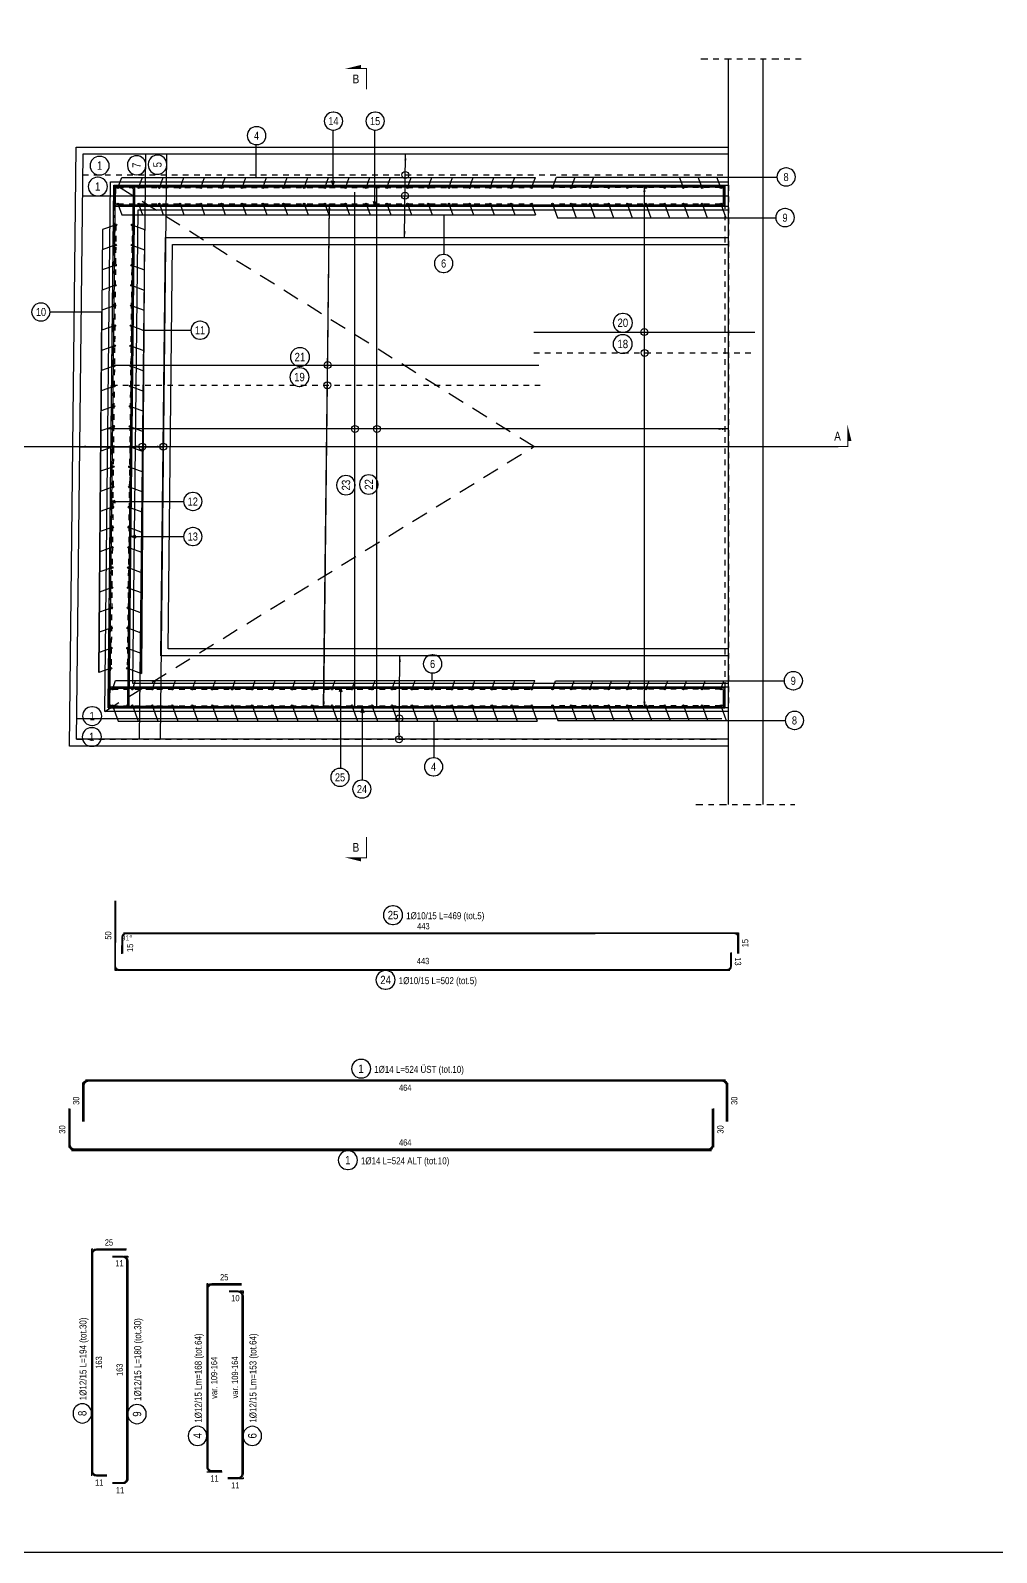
# Model space of a CAD drawing. Header units: metres. Extents: x 419734 to 420376, y 4564732 to 4565123.
# Drawn here: x 419902.79 to 419920.16, y 4564739.35 to 4564766.69 of the extents above; entities that cross this region are included whole.
import ezdxf
from ezdxf.enums import TextEntityAlignment as Align

# ---------------------------------------------------------------- set-up
doc = ezdxf.new("R2010")
doc.units = ezdxf.units.M
for name, pattern in [('ACA_TRATTO1', [1.5, 1, -0.5]), ('CONTINUA', [0]), ('HIDDEN', [0.5, 0.3, -0.2]), ('PUNTEGGIATA2', [0.125, 0, -0.125]), ('TRATTO-PUNTO', [1, 0.5, -0.25, 0, -0.25])]:
    doc.linetypes.add(name, pattern=pattern)
for name, color, linetype in [('07_Ferri', 7, 'Continuous'), ('07_Richiami', 7, 'Continuous'), ('07_Serie Barre', 7, 'Continuous'), ('07_Tondini', 1, 'Continuous'), ('SW_ASSI', 7, 'TRATTO-PUNTO'), ('SW_DIM', 33, 'Continuous'), ('SW_MAGRONE', 2, 'Continuous'), ('SW_QUOTE', 1, 'Continuous'), ('SW_SEZIONI_CARPENTERIA', 4, 'Continuous'), ('SW_TESTI', 2, 'Continuous'), ('SW_TXT_TESTI', 1, 'Continuous')]:
    doc.layers.add(name, color=color, linetype=linetype)
for name, color, linetype, plot in [('07_finestre_off_sc', 190, 'CONTINUA', False), ('07_GENERATRICI', 31, 'Continuous', False), ('07_Poligonale', 8, 'Continuous', False)]:
    doc.layers.add(name, color=color, linetype=linetype, plot=plot)
doc.styles.add('ACA_1', font='ARIALN.TTF')
doc.styles.add('SWS', font='ARIALN.TTF')

# ---------------------------------------------------------------- blocks, each defined once
blk = doc.blocks.new('*U1817')
at = {"layer": 'SW_QUOTE', "const_width": 0.0003}
blk.add_lwpolyline([(0, 0), (0, -0.006), (0.00159, -0.006)], dxfattribs=at)
at = {"layer": 'SW_QUOTE'}
blk.add_solid([(0.00159, -0.00585), (0.00159, -0.00701), (0.00624, -0.00585)], dxfattribs=at)
at = {"layer": 'SW_TESTI', "style": 'SWS'}
for tag, p in [('RIF_DOC_SEC', (-0.0055, -0.003)), ('RIF_DOC', (-0.0025, -0.003))]:
    blk.add_attdef(tag, text='', height=0.002, rotation=90, dxfattribs=at).set_placement(p, align=Align.MIDDLE)
at = {"layer": 'SW_TESTI', "color": 3, "style": 'SWS'}
blk.add_attdef('SEZ', text='', height=0.0025, dxfattribs=at).set_placement((0.003, -0.003), align=Align.MIDDLE)
blk = doc.blocks.new('STC_TCA_07148109001130212000101', base_point=(544.986, -100.184))
at = {"color": 0}
blk.add_lwpolyline([(544.919, -100.187, 1), (545.052, -100.187), (545.052, -100.182, 1), (544.919, -100.182), (544.919, -100.187)], format="xyb", dxfattribs=at)
blk = doc.blocks.new('STC_TCA_07148100130212000101', base_point=(41.866, 24.599))
at = {"color": 0}
blk.add_lwpolyline([(41.864, 24.665, 1), (41.864, 24.532), (41.869, 24.532, 1), (41.869, 24.665), (41.864, 24.665)], format="xyb", dxfattribs=at)
blk = doc.blocks.new('STC_TCA_07148102130212000102', base_point=(120.301, 12.7))
at = {"color": 0}
blk.add_lwpolyline([(120.298, 12.766, 1), (120.298, 12.633), (120.303, 12.633, 1), (120.303, 12.766), (120.298, 12.766)], format="xyb", dxfattribs=at)
blk = doc.blocks.new('STC_TCA_071481036000130212000102', base_point=(44.186, 7.69))
at = {"color": 0}
blk.add_lwpolyline([(44.183, 7.757, 1), (44.183, 7.624), (44.188, 7.624, 1), (44.188, 7.757), (44.183, 7.757)], format="xyb", dxfattribs=at)
blk = doc.blocks.new('aca_arrow3')
at = {"color": 0}
blk.add_solid([(-1, 0.17), (0, 0), (-1, -0.16)], dxfattribs=at)
blk = doc.blocks.new('ACA_T1200200101177Continuous1000112500200011')
h = blk.add_hatch(color=7)
edge = h.paths.add_edge_path(flags=0)
edge.add_arc((0, 0), 0.006, 0, 360)
at = {"color": 0}
blk.add_circle((0, 0), 0.006, dxfattribs=at)
blk = doc.blocks.new('STC_TCA_07147100130213000102', base_point=(21.486, 10.424))
at = {"color": 0}
blk.add_lwpolyline([(21.484, 10.488, 1), (21.484, 10.36), (21.489, 10.36, 1), (21.489, 10.488), (21.484, 10.488)], format="xyb", dxfattribs=at)
blk = doc.blocks.new('STC_TCA_07147100130213000101', base_point=(45.128, 9.067))
at = {"color": 0}
blk.add_lwpolyline([(45.126, 9.132, 1), (45.126, 9.003), (45.131, 9.003, 1), (45.131, 9.132), (45.126, 9.132)], format="xyb", dxfattribs=at)
blk = doc.blocks.new('STC_TCA_07148108937130212000101', base_point=(118.607, 18.137))
at = {"color": 0}
blk.add_lwpolyline([(118.541, 18.136, 1), (118.674, 18.134), (118.674, 18.139, 1), (118.541, 18.141), (118.541, 18.136)], format="xyb", dxfattribs=at)
blk = doc.blocks.new('STC_TCA_07148100130212000102', base_point=(11.118, 11.282))
at = {"color": 0}
blk.add_lwpolyline([(11.116, 11.348, 1), (11.116, 11.215), (11.121, 11.215, 1), (11.121, 11.348), (11.116, 11.348)], format="xyb", dxfattribs=at)
blk = doc.blocks.new('STC_TCA_07147100130214000102', base_point=(14.259, 10.424))
at = {"color": 0}
blk.add_lwpolyline([(14.256, 10.488, 1), (14.256, 10.36), (14.261, 10.36, 1), (14.261, 10.488), (14.256, 10.488)], format="xyb", dxfattribs=at)
blk = doc.blocks.new('STC_TCA_07147100130214000101', base_point=(44.669, 8.208))
at = {"color": 0}
blk.add_lwpolyline([(44.667, 8.272, 1), (44.667, 8.144), (44.672, 8.144, 1), (44.672, 8.272), (44.667, 8.272)], format="xyb", dxfattribs=at)
blk = doc.blocks.new('STC_TCA_07148109000130212000102', base_point=(15.756, 7.48))
at = {"color": 0}
blk.add_lwpolyline([(15.689, 7.477, 1), (15.822, 7.477), (15.822, 7.482, 1), (15.689, 7.482), (15.689, 7.477)], format="xyb", dxfattribs=at)
blk = doc.blocks.new('aca_arrow2')
at = {"color": 0}
for q in [(-1.1, 0.32), (-1.1, -0.32)]:
    blk.add_line((0, 0), q, dxfattribs=at)

msp = doc.modelspace()

# ---------------------------------------------------------------- linework, layer by layer
at = {"layer": '07_Ferri', "color": 1, "flags": 128}
for points in [[(419904.19089, 4564754.52313), (419904.49172, 4564754.52312, 0.41099092), (419904.56671, 4564754.59729), (419904.66875, 4564763.83146, 0.41745357), (419904.59375, 4564763.90729), (419904.29584, 4564763.90729)], [(419905.44092, 4564754.52313), (419904.26676, 4564754.52313, -0.41745728), (419904.19176, 4564754.59896), (419904.29392, 4564763.83382, -0.41123098), (419904.36898, 4564763.90799), (419905.54574, 4564763.90697)], [(419904.28085, 4564762.65691), (419904.29392, 4564763.82942, -0.41094037), (419904.36891, 4564763.90358), (419915.19824, 4564763.90405, -0.4142263), (419915.27325, 4564763.82905), (419915.27325, 4564763.58731)], [(419904.29581, 4564763.90701), (419904.29165, 4564763.60907, 0.41823917), (419904.36663, 4564763.53303), (419915.19812, 4564763.53082, 0.41427343), (419915.27313, 4564763.60582), (419915.27313, 4564763.9058)]]:
    msp.add_lwpolyline(points, format="xyb", dxfattribs=at)
at = {"layer": '07_Ferri', "color": 1, "ltscale": 0.025, "flags": 128}
for points in [[(419904.19089, 4564754.52313), (419904.19089, 4564754.54813), (419904.49172, 4564754.54812, 0.41099092), (419904.54171, 4564754.59756), (419904.64375, 4564763.83174, 0.41745357), (419904.59375, 4564763.88229), (419904.29584, 4564763.88229), (419904.29584, 4564763.90729)], [(419905.44092, 4564754.52313), (419905.44092, 4564754.54813), (419904.26676, 4564754.54813, -0.41745728), (419904.21676, 4564754.59868), (419904.31892, 4564763.83354, -0.41123098), (419904.36896, 4564763.88299), (419905.54572, 4564763.88197), (419905.54574, 4564763.90697)], [(419904.28085, 4564762.65691), (419904.30585, 4564762.65663), (419904.31892, 4564763.82914, -0.41094037), (419904.36891, 4564763.87858), (419915.19824, 4564763.87905, -0.4142263), (419915.24825, 4564763.82905), (419915.24825, 4564763.58731), (419915.27325, 4564763.58731)], [(419904.29581, 4564763.90701), (419904.3208, 4564763.90666), (419904.31665, 4564763.60873, 0.41823906), (419904.36664, 4564763.55803), (419915.19812, 4564763.55582, 0.41427343), (419915.24813, 4564763.60582), (419915.24813, 4564763.9058), (419915.27313, 4564763.9058)]]:
    msp.add_lwpolyline(points, format="xyb", dxfattribs=at)
at = {"layer": '07_Ferri', "color": 1, "linetype": 'Continuous', "ltscale": 0.025, "flags": 128}
for points in [[(419904.2047, 4564755.77109), (419904.19176, 4564754.599, 0.41745011), (419904.26676, 4564754.52317), (419915.1979, 4564754.52313, 0.41430367), (419915.2729, 4564754.59815), (419915.27283, 4564754.84088)], [(419904.2047, 4564755.77109), (419904.2297, 4564755.77082), (419904.21676, 4564754.59872, 0.41745011), (419904.26676, 4564754.54817), (419915.1979, 4564754.54813, 0.41430367), (419915.2479, 4564754.59814), (419915.24783, 4564754.84087), (419915.27283, 4564754.84088)], [(419904.19095, 4564754.52485), (419904.19513, 4564754.82587, -0.41009549), (419904.2701, 4564754.89983), (419915.19789, 4564754.90204, -0.41427292), (419915.2729, 4564754.82704), (419915.2729, 4564754.52708)], [(419904.19095, 4564754.52485), (419904.21595, 4564754.5245), (419904.22012, 4564754.82552, -0.41009549), (419904.27011, 4564754.87483), (419915.19789, 4564754.87704, -0.41427292), (419915.2479, 4564754.82704), (419915.2479, 4564754.52708), (419915.2729, 4564754.52708)]]:
    msp.add_lwpolyline(points, format="xyb", dxfattribs=at)
at = {"layer": '07_Ferri', "color": 7, "ltscale": 0.025, "flags": 128}
for points, const_width in [([(419904.32278, 4564751.0597), (419904.32036, 4564749.88685, 0.41481609), (419904.38286, 4564749.82422), (419915.31468, 4564749.82418, 0.41430367), (419915.37718, 4564749.8867), (419915.37711, 4564750.12947)], 0.025), ([(419904.44855, 4564750.10815), (419904.45273, 4564750.40917, -0.41009549), (419904.51521, 4564750.4708), (419915.443, 4564750.47301, -0.41427292), (419915.50551, 4564750.41051), (419915.50551, 4564750.11056)], 0.025), ([(419903.75036, 4564747.09444), (419903.75036, 4564747.73944, -0.41421356), (419903.83786, 4564747.82694), (419915.21761, 4564747.82694, -0.41421356), (419915.30511, 4564747.73944), (419915.30511, 4564747.09444)], 0.035), ([(419903.50036, 4564747.32694), (419903.50036, 4564746.68194, 0.41421356), (419903.58786, 4564746.59444), (419914.96761, 4564746.59444, 0.41421356), (419915.05511, 4564746.68194), (419915.05511, 4564747.32694)], 0.035), ([(419904.51669, 4564744.79017), (419903.98169, 4564744.79017, 0.41421356), (419903.90669, 4564744.71517), (419903.90669, 4564740.82017, 0.41421356), (419903.98169, 4564740.74517), (419904.16669, 4564740.74517)], 0.03), ([(419904.26666, 4564744.66517), (419904.45166, 4564744.66517, -0.41421356), (419904.52666, 4564744.59017), (419904.52666, 4564740.6831, -0.41421356), (419904.45166, 4564740.6081), (419904.26691, 4564740.6081)], 0.03), ([(419906.58834, 4564744.16517), (419906.05334, 4564744.16517, 0.41420271), (419905.97834, 4564744.09018), (419905.97822, 4564740.89518, 0.41422441), (419906.05322, 4564740.82017), (419906.23822, 4564740.82017)], 0.03), ([(419906.36331, 4564744.04017), (419906.52331, 4564744.04017, -0.41421356), (419906.59831, 4564743.96517), (419906.59831, 4564740.77017, -0.41421356), (419906.52331, 4564740.69517), (419906.33856, 4564740.69517)], 0.03)]:
    msp.add_lwpolyline(points, format="xyb", dxfattribs=dict(at, const_width=const_width))
at = {"layer": '07_Ferri', "color": 7, "flags": 128}
for points in [[(419904.31028, 4564751.05972), (419904.30786, 4564749.88688, 0.41481609), (419904.38286, 4564749.81172), (419915.31468, 4564749.81168, 0.41430367), (419915.38968, 4564749.88671), (419915.38961, 4564750.12947)], [(419904.43606, 4564750.10832), (419904.44023, 4564750.40934, -0.41009549), (419904.51521, 4564750.4833), (419915.44299, 4564750.48551, -0.41427292), (419915.51801, 4564750.41051), (419915.51801, 4564750.11056)], [(419903.73286, 4564747.09444), (419903.73286, 4564747.73944, -0.41421356), (419903.83786, 4564747.84444), (419915.21761, 4564747.84444, -0.41421356), (419915.32261, 4564747.73944), (419915.32261, 4564747.09444)], [(419903.48286, 4564747.32694), (419903.48286, 4564746.68194, 0.41421356), (419903.58786, 4564746.57694), (419914.96761, 4564746.57694, 0.41421356), (419915.07261, 4564746.68194), (419915.07261, 4564747.32694)], [(419904.51669, 4564744.80517), (419903.98169, 4564744.80517, 0.41421356), (419903.89169, 4564744.71517), (419903.89169, 4564740.82017, 0.41421356), (419903.98169, 4564740.73017), (419904.16669, 4564740.73017)], [(419904.26666, 4564744.68017), (419904.45166, 4564744.68017, -0.41421356), (419904.54166, 4564744.59017), (419904.54166, 4564740.6831, -0.41421356), (419904.45166, 4564740.5931), (419904.26691, 4564740.5931)], [(419906.58834, 4564744.18017), (419906.05334, 4564744.18017, 0.41420271), (419905.96334, 4564744.09018), (419905.96322, 4564740.89518, 0.41422441), (419906.05322, 4564740.80517), (419906.23822, 4564740.80517)], [(419906.36331, 4564744.05517), (419906.52331, 4564744.05517, -0.41421356), (419906.61331, 4564743.96517), (419906.61331, 4564740.77017, -0.41421356), (419906.52331, 4564740.68017), (419906.33856, 4564740.68017)]]:
    msp.add_lwpolyline(points, format="xyb", dxfattribs=at)
at = {"layer": '07_finestre_off_sc'}
for points in [[(419915.33552, 4564753.96063), (419903.62213, 4564753.96063), (419903.73844, 4564764.47063), (419915.33552, 4564764.47063)], [(419915.33552, 4564754.52313), (419904.19089, 4564754.52313), (419904.29475, 4564763.90813), (419915.33552, 4564763.90813)], [(419915.33552, 4564754.89813), (419904.57007, 4564754.89813), (419904.66562, 4564763.53313), (419915.33552, 4564763.53313)], [(419915.33552, 4564755.46063), (419905.13882, 4564755.46063), (419905.22193, 4564762.97063), (419915.33552, 4564762.97063)]]:
    msp.add_lwpolyline(points, dxfattribs=at)
at = {"layer": '07_GENERATRICI', "color": 2, "linetype": 'ACA_TRATTO1', "ltscale": 0.025}
for p, q in [((419904.36714, 4564763.8664), (419911.80068, 4564763.8664)), ((419915.1988, 4564763.8664), (419912.17568, 4564763.8664)), ((419904.36699, 4564763.57303), (419911.80068, 4564763.57303)), ((419915.1988, 4564763.57114), (419912.17562, 4564763.57114)), ((419904.32957, 4564763.19803), (419904.24146, 4564755.23484)), ((419904.62174, 4564763.1971), (419904.53363, 4564755.23392)), ((419904.2667, 4564754.85984), (419911.80068, 4564754.85984)), ((419915.1988, 4564754.86145), (419912.17555, 4564754.86145)), ((419904.26676, 4564754.56313), (419911.80068, 4564754.56313)), ((419915.1988, 4564754.56313), (419912.17562, 4564754.56313))]:
    msp.add_line(p, q, dxfattribs=at)
at = {"layer": '07_GENERATRICI', "color": 6, "linetype": 'ACA_TRATTO1', "ltscale": 0.025, "flags": 128}
for points in [[(419915.27292, 4564763.78313), (419915.27292, 4564754.52313), (419904.19089, 4564754.52313)], [(419915.33552, 4564763.90813), (419915.33552, 4564754.52313), (419904.19092, 4564754.52313)]]:
    msp.add_lwpolyline(points, dxfattribs=at)
at = {"layer": '07_Poligonale', "linetype": 'PUNTEGGIATA2', "ltscale": 0.025, "flags": 128}
for points in [[(419904.19089, 4564754.52313), (419904.56589, 4564754.52311), (419904.66959, 4564763.90729), (419904.29584, 4564763.90729)], [(419905.44092, 4564754.52313), (419904.19092, 4564754.52313), (419904.29474, 4564763.90805), (419905.54574, 4564763.90697)], [(419904.28085, 4564762.65691), (419904.29475, 4564763.90358), (419915.27325, 4564763.90406), (419915.27325, 4564763.58731)], [(419904.29581, 4564763.90701), (419904.29165, 4564763.60856), (419904.29163, 4564763.53305), (419915.27313, 4564763.5308), (419915.27313, 4564763.9058)], [(419904.2047, 4564755.77109), (419904.19092, 4564754.52317), (419915.27292, 4564754.52313), (419915.27283, 4564754.84088)], [(419904.19095, 4564754.52485), (419904.19615, 4564754.89981), (419915.2729, 4564754.90206), (419915.2729, 4564754.52708)], [(419904.31028, 4564751.05972), (419904.3077, 4564749.81172), (419915.3897, 4564749.81168), (419915.38961, 4564750.12947)], [(419904.43606, 4564750.10832), (419904.44126, 4564750.48328), (419915.51801, 4564750.48553), (419915.51801, 4564750.11056)], [(419903.73286, 4564747.09444), (419903.73286, 4564747.84444), (419915.32261, 4564747.84444), (419915.32261, 4564747.09444)], [(419903.48286, 4564747.32694), (419903.48286, 4564746.57694), (419915.07261, 4564746.57694), (419915.07261, 4564747.32694)], [(419904.51669, 4564744.80517), (419903.89169, 4564744.80517), (419903.89169, 4564740.73017), (419904.16669, 4564740.73017)], [(419904.26666, 4564744.68017), (419904.54166, 4564744.68017), (419904.54166, 4564740.5931), (419904.26691, 4564740.5931)], [(419906.58834, 4564744.18017), (419905.96334, 4564744.18017), (419905.96322, 4564740.80517), (419906.23822, 4564740.80517)], [(419906.36331, 4564744.05517), (419906.61331, 4564744.05517), (419906.61331, 4564740.68017), (419906.33856, 4564740.68017)]]:
    msp.add_lwpolyline(points, dxfattribs=at)
at = {"layer": '07_Richiami'}
for p, q in [((419904.37227, 4564763.8805), (419904.43319, 4564764.04789)), ((419904.74395, 4564763.8805), (419904.80487, 4564764.04789)), ((419905.11562, 4564763.8805), (419905.17655, 4564764.04789)), ((419905.4873, 4564763.8805), (419905.54823, 4564764.04789)), ((419905.85898, 4564763.8805), (419905.9199, 4564764.04789)), ((419906.23066, 4564763.8805), (419906.29158, 4564764.04789)), ((419906.60233, 4564763.8805), (419906.66326, 4564764.04789)), ((419906.97401, 4564763.8805), (419907.03493, 4564764.04789)), ((419907.34569, 4564763.8805), (419907.40661, 4564764.04789)), ((419907.71736, 4564763.8805), (419907.77829, 4564764.04789)), ((419908.08904, 4564763.8805), (419908.14997, 4564764.04789)), ((419908.46072, 4564763.8805), (419908.52164, 4564764.04789)), ((419908.8324, 4564763.8805), (419908.89332, 4564764.04789)), ((419909.20407, 4564763.8805), (419909.265, 4564764.04789)), ((419909.57575, 4564763.8805), (419909.63667, 4564764.04789)), ((419909.94743, 4564763.8805), (419910.00835, 4564764.04789)), ((419910.3191, 4564763.8805), (419910.38003, 4564764.04789)), ((419910.69078, 4564763.8805), (419910.75171, 4564764.04789)), ((419911.06246, 4564763.8805), (419911.12338, 4564764.04789)), ((419911.43413, 4564763.8805), (419911.49506, 4564764.04789)), ((419911.80581, 4564763.8805), (419911.86674, 4564764.04789)), ((419912.18081, 4564763.8805), (419912.24499, 4564764.05683)), ((419912.51671, 4564763.8805), (419912.58089, 4564764.05683)), ((419912.85262, 4564763.8805), (419912.9168, 4564764.05683)), ((419914.52187, 4564763.8805), (419914.45769, 4564764.05683)), ((419914.85777, 4564763.8805), (419914.79359, 4564764.05683)), ((419915.19367, 4564763.8805), (419915.12949, 4564764.05683)), ((419904.37212, 4564763.55893), (419904.43696, 4564763.38077)), ((419904.7438, 4564763.55893), (419904.80865, 4564763.38077)), ((419905.11549, 4564763.55893), (419905.18033, 4564763.38077)), ((419905.48717, 4564763.55893), (419905.55201, 4564763.38077)), ((419905.85886, 4564763.55893), (419905.9237, 4564763.38077)), ((419906.23054, 4564763.55893), (419906.29538, 4564763.38077)), ((419906.60222, 4564763.55893), (419906.66707, 4564763.38077)), ((419906.97391, 4564763.55893), (419907.03875, 4564763.38077)), ((419907.34559, 4564763.55893), (419907.41044, 4564763.38077)), ((419907.71728, 4564763.55893), (419907.78212, 4564763.38077)), ((419908.08896, 4564763.55893), (419908.15381, 4564763.38077)), ((419908.46065, 4564763.55893), (419908.52549, 4564763.38077)), ((419908.83233, 4564763.55893), (419908.89718, 4564763.38077)), ((419909.20402, 4564763.55893), (419909.26886, 4564763.38077)), ((419909.5757, 4564763.55893), (419909.64055, 4564763.38077)), ((419909.94739, 4564763.55893), (419910.01223, 4564763.38077)), ((419910.31907, 4564763.55893), (419910.38392, 4564763.38077)), ((419910.69076, 4564763.55893), (419910.7556, 4564763.38077)), ((419911.06244, 4564763.55893), (419911.12729, 4564763.38077)), ((419911.43413, 4564763.55893), (419911.49897, 4564763.38077)), ((419911.80581, 4564763.55893), (419911.87066, 4564763.38077)), ((419912.18075, 4564763.55704), (419912.2647, 4564763.32639)), ((419912.51666, 4564763.55704), (419912.60061, 4564763.32639)), ((419912.85257, 4564763.55704), (419912.93652, 4564763.32639)), ((419913.18848, 4564763.55704), (419913.27243, 4564763.32639)), ((419913.52439, 4564763.55704), (419913.60834, 4564763.32639)), ((419913.8603, 4564763.55704), (419913.94424, 4564763.32639)), ((419914.1962, 4564763.55704), (419914.28015, 4564763.32639)), ((419914.53211, 4564763.55704), (419914.61606, 4564763.32639)), ((419914.86802, 4564763.55704), (419914.95197, 4564763.32639)), ((419915.20393, 4564763.55704), (419915.28788, 4564763.32639)), ((419904.31544, 4564763.19301), (419904.08811, 4564763.11238)), ((419904.6358, 4564763.19188), (419904.84489, 4564763.11417)), ((419904.31143, 4564762.83105), (419904.08513, 4564762.75078)), ((419904.63179, 4564762.82991), (419904.84243, 4564762.75163)), ((419904.30743, 4564762.46909), (419904.08216, 4564762.38919)), ((419904.62779, 4564762.46795), (419904.83997, 4564762.38909)), ((419904.30342, 4564762.10712), (419904.07919, 4564762.02759)), ((419904.62378, 4564762.10599), (419904.83751, 4564762.02655)), ((419904.29942, 4564761.74516), (419904.07621, 4564761.66599)), ((419904.61978, 4564761.74403), (419904.83505, 4564761.66402)), ((419904.29541, 4564761.3832), (419904.07324, 4564761.3044)), ((419904.61577, 4564761.38206), (419904.83259, 4564761.30148)), ((419904.29141, 4564761.02123), (419904.07026, 4564760.9428)), ((419904.61177, 4564761.0201), (419904.83013, 4564760.93894)), ((419904.2874, 4564760.65927), (419904.06729, 4564760.5812)), ((419904.60776, 4564760.65814), (419904.82767, 4564760.5764)), ((419904.2834, 4564760.29731), (419904.06432, 4564760.2196)), ((419904.60376, 4564760.29617), (419904.82521, 4564760.21387)), ((419904.27939, 4564759.93535), (419904.06134, 4564759.85801)), ((419904.59975, 4564759.93421), (419904.82275, 4564759.85133)), ((419904.27539, 4564759.57338), (419904.05837, 4564759.49641)), ((419904.59575, 4564759.57225), (419904.82029, 4564759.48879)), ((419904.27138, 4564759.21142), (419904.05539, 4564759.13481)), ((419904.59174, 4564759.21029), (419904.81783, 4564759.12625)), ((419904.26738, 4564758.84946), (419904.05242, 4564758.77322)), ((419904.58774, 4564758.84832), (419904.81537, 4564758.76372)), ((419904.26337, 4564758.48749), (419904.04945, 4564758.41162)), ((419904.58373, 4564758.48636), (419904.81291, 4564758.40118)), ((419904.25937, 4564758.12553), (419904.04647, 4564758.05002)), ((419904.57973, 4564758.1244), (419904.81046, 4564758.03864)), ((419904.25536, 4564757.76357), (419904.0435, 4564757.68842)), ((419904.57572, 4564757.76243), (419904.808, 4564757.6761)), ((419904.25136, 4564757.4016), (419904.04052, 4564757.32683)), ((419904.57172, 4564757.40047), (419904.80554, 4564757.31357)), ((419904.24735, 4564757.03964), (419904.03755, 4564756.96523)), ((419904.56771, 4564757.03851), (419904.80308, 4564756.95103)), ((419904.24335, 4564756.67768), (419904.03458, 4564756.60363)), ((419904.56371, 4564756.67655), (419904.80062, 4564756.58849)), ((419904.23934, 4564756.31572), (419904.0316, 4564756.24203)), ((419904.5597, 4564756.31458), (419904.79816, 4564756.22595)), ((419904.23534, 4564755.95375), (419904.02863, 4564755.88044)), ((419904.5557, 4564755.95262), (419904.7957, 4564755.86342)), ((419904.23133, 4564755.59179), (419904.02565, 4564755.51884)), ((419904.55169, 4564755.59066), (419904.79324, 4564755.50088)), ((419904.22733, 4564755.22983), (419904.02268, 4564755.15724)), ((419904.27183, 4564754.87394), (419904.32262, 4564755.0135)), ((419904.54769, 4564755.22869), (419904.79078, 4564755.13834)), ((419904.63059, 4564754.87394), (419904.68139, 4564755.0135)), ((419904.98935, 4564754.87394), (419905.04015, 4564755.0135)), ((419905.34811, 4564754.87394), (419905.39891, 4564755.0135)), ((419905.70687, 4564754.87394), (419905.75767, 4564755.0135)), ((419906.06563, 4564754.87394), (419906.11643, 4564755.0135)), ((419906.42439, 4564754.87394), (419906.47519, 4564755.0135)), ((419906.78315, 4564754.87394), (419906.83395, 4564755.0135)), ((419907.14192, 4564754.87394), (419907.19271, 4564755.0135)), ((419907.50068, 4564754.87394), (419907.55148, 4564755.0135)), ((419907.85944, 4564754.87394), (419907.91024, 4564755.0135)), ((419908.2182, 4564754.87394), (419908.269, 4564755.0135)), ((419908.57696, 4564754.87394), (419908.62776, 4564755.0135)), ((419908.93572, 4564754.87394), (419908.98652, 4564755.0135)), ((419909.29448, 4564754.87394), (419909.34528, 4564755.0135)), ((419909.65324, 4564754.87394), (419909.70404, 4564755.0135)), ((419910.01201, 4564754.87394), (419910.0628, 4564755.0135)), ((419910.37077, 4564754.87394), (419910.42157, 4564755.0135)), ((419910.72953, 4564754.87394), (419910.78033, 4564755.0135)), ((419911.08829, 4564754.87394), (419911.13909, 4564755.0135)), ((419911.44705, 4564754.87394), (419911.49785, 4564755.0135)), ((419911.80581, 4564754.87394), (419911.85661, 4564755.0135)), ((419912.18068, 4564754.87554), (419912.22967, 4564755.01013)), ((419912.5166, 4564754.87554), (419912.56559, 4564755.01013)), ((419912.85252, 4564754.87554), (419912.9015, 4564755.01013)), ((419913.18843, 4564754.87554), (419913.23742, 4564755.01013)), ((419913.52435, 4564754.87554), (419913.57334, 4564755.01013)), ((419913.86027, 4564754.87554), (419913.90925, 4564755.01013)), ((419914.19618, 4564754.87554), (419914.24517, 4564755.01013)), ((419914.5321, 4564754.87554), (419914.58108, 4564755.01013)), ((419914.86802, 4564754.87554), (419914.917, 4564755.01013)), ((419915.20393, 4564754.87554), (419915.25292, 4564755.01013)), ((419904.27189, 4564754.54903), (419904.36765, 4564754.28594)), ((419904.63065, 4564754.54903), (419904.7264, 4564754.28594)), ((419904.98941, 4564754.54903), (419905.08516, 4564754.28594)), ((419905.34816, 4564754.54903), (419905.44392, 4564754.28594)), ((419905.70692, 4564754.54903), (419905.80268, 4564754.28594)), ((419906.06568, 4564754.54903), (419906.16144, 4564754.28594)), ((419906.42444, 4564754.54903), (419906.5202, 4564754.28594)), ((419906.7832, 4564754.54903), (419906.87895, 4564754.28594)), ((419907.14195, 4564754.54903), (419907.23771, 4564754.28594)), ((419907.50071, 4564754.54903), (419907.59647, 4564754.28594)), ((419907.85947, 4564754.54903), (419907.95523, 4564754.28594)), ((419908.21823, 4564754.54903), (419908.31399, 4564754.28594)), ((419908.57699, 4564754.54903), (419908.67275, 4564754.28594)), ((419908.93575, 4564754.54903), (419909.0315, 4564754.28594)), ((419909.2945, 4564754.54903), (419909.39026, 4564754.28594)), ((419909.65326, 4564754.54903), (419909.74902, 4564754.28594)), ((419910.01202, 4564754.54903), (419910.10778, 4564754.28594)), ((419910.37078, 4564754.54903), (419910.46654, 4564754.28594)), ((419910.72954, 4564754.54903), (419910.8253, 4564754.28594)), ((419911.0883, 4564754.54903), (419911.18405, 4564754.28594)), ((419911.44705, 4564754.54903), (419911.54281, 4564754.28594)), ((419911.80581, 4564754.54903), (419911.90157, 4564754.28594)), ((419912.18075, 4564754.54903), (419912.27199, 4564754.29836)), ((419912.51666, 4564754.54903), (419912.6079, 4564754.29836)), ((419912.85257, 4564754.54903), (419912.9438, 4564754.29836)), ((419913.18848, 4564754.54903), (419913.27971, 4564754.29836)), ((419913.52439, 4564754.54903), (419913.61562, 4564754.29836)), ((419913.8603, 4564754.54903), (419913.95153, 4564754.29836)), ((419914.1962, 4564754.54903), (419914.28744, 4564754.29836)), ((419914.53211, 4564754.54903), (419914.62335, 4564754.29836)), ((419914.86802, 4564754.54903), (419914.95926, 4564754.29836)), ((419915.20393, 4564754.54903), (419915.29517, 4564754.29836))]:
    msp.add_line(p, q, dxfattribs=at)
at = {"layer": '07_Richiami', "flags": 128}
for points in [[(419908.23103, 4564763.90375), (419908.23103, 4564764.90042)], [(419908.98103, 4564763.53209), (419908.98103, 4564764.90042)], [(419906.84946, 4564764.04789), (419906.84946, 4564764.63799)], [(419904.43319, 4564764.04789), (419911.86674, 4564764.04789)], [(419912.24499, 4564764.05683), (419916.20577, 4564764.05683)], [(419904.43696, 4564763.38077), (419911.87066, 4564763.38077)], [(419910.22389, 4564763.38077), (419910.22389, 4564762.66517)], [(419912.2647, 4564763.32639), (419916.18677, 4564763.32639)], [(419904.08811, 4564763.11238), (419904.02268, 4564755.15725), (419904.07594, 4564761.63288), (419903.14928, 4564761.63276)], [(419904.84489, 4564763.11417), (419904.79078, 4564755.13844), (419904.83263, 4564761.30692), (419905.67361, 4564761.30595)], [(419904.23194, 4564758.23094), (419905.54437, 4564758.23094)], [(419904.5999, 4564757.60057), (419905.54437, 4564757.60057)], [(419904.32262, 4564755.0135), (419911.85661, 4564755.0135)], [(419910.01351, 4564755.0135), (419910.01351, 4564755.15209)], [(419912.22967, 4564755.01013), (419916.335, 4564755.01013)], [(419908.3632, 4564754.90066), (419908.3632, 4564753.43737)], [(419908.75722, 4564754.52315), (419908.75722, 4564753.22593)], [(419904.36765, 4564754.28594), (419911.90157, 4564754.28594)], [(419910.04315, 4564754.28594), (419910.04315, 4564753.62591)], [(419912.27199, 4564754.29836), (419916.35611, 4564754.29836)]]:
    msp.add_lwpolyline(points, dxfattribs=at)
at = {"layer": '07_Serie Barre', "color": 1, "linetype": 'Continuous', "ltscale": 0.025}
for p, q in [((419904.86345, 4564764.47237), (419904.74727, 4564753.97301)), ((419905.23841, 4564764.46822), (419905.12223, 4564753.96886)), ((419909.02025, 4564754.52313), (419909.02025, 4564763.90813)), ((419903.73014, 4564763.72058), (419915.31989, 4564763.72058)), ((419911.84, 4564761.27313), (419915.8105, 4564761.27313)), ((419904.26593, 4564760.67949), (419911.92693, 4564760.67949)), ((419903.62628, 4564754.33559), (419915.21603, 4564754.33559))]:
    msp.add_line(p, q, dxfattribs=at)
at = {"layer": '07_Serie Barre', "color": 1, "linetype": 'HIDDEN', "ltscale": 0.025}
for p, q in [((419903.73429, 4564764.09556), (419915.32404, 4564764.09556)), ((419911.84, 4564760.89813), (419915.8185, 4564760.89934)), ((419904.25502, 4564760.31728), (419911.98877, 4564760.31728)), ((419903.62213, 4564753.96061), (419915.21188, 4564753.96061))]:
    msp.add_line(p, q, dxfattribs=at)
at = {"layer": '07_Serie Barre', "color": 1}
msp.add_line((419908.62371, 4564754.52313), (419908.62371, 4564763.78313), dxfattribs=at)
at = {"layer": '07_Serie Barre', "color": 2, "flags": 128}
for points in [[(419909.51671, 4564762.97063), (419909.53331, 4564764.47053)], [(419913.82525, 4564754.52313), (419913.82525, 4564763.89813)], [(419913.82925, 4564754.52373), (419913.82925, 4564763.89873)], [(419908.0579, 4564754.52313), (419908.16825, 4564763.5766)], [(419908.06432, 4564754.52313), (419908.16448, 4564763.5765)], [(419915.27292, 4564759.5328), (419904.1909, 4564759.5328)], [(419915.33552, 4564759.5328), (419904.19092, 4564759.5328)], [(419903.68027, 4564759.21446), (419905.18027, 4564759.21446)], [(419903.6803, 4564759.21654), (419904.8053, 4564759.21654)], [(419909.41701, 4564753.96061), (419909.43359, 4564755.46052)], [(419909.41701, 4564753.96061), (419909.43359, 4564755.46052)]]:
    msp.add_lwpolyline(points, dxfattribs=at)
at = {"layer": '07_Serie Barre', "color": 2}
for centre in [(419909.52916, 4564764.09556), (419909.52501, 4564763.72058), (419913.82525, 4564761.27313), (419913.82925, 4564760.89873), (419908.13294, 4564760.67949), (419908.12842, 4564760.31728), (419908.62371, 4564759.5328), (419909.02025, 4564759.5328), (419904.8053, 4564759.21654), (419905.18027, 4564759.21446), (419909.42115, 4564754.33559), (419909.41701, 4564753.96061)]:
    msp.add_circle(centre, 0.0625, dxfattribs=at)
at = {"layer": 'SW_ASSI', "ltscale": 0.25}
for points in [[(419914.83968, 4564766.18177), (419916.64411, 4564766.18177)], [(419914.75196, 4564752.78868), (419916.52839, 4564752.78868)]]:
    msp.add_lwpolyline(points, dxfattribs=at)
at = {"layer": 'SW_DIM'}
for p, q in [((419910.62034, 4564763.8814), (419910.37034, 4564763.8814)), ((419915.27464, 4564763.8814), (419915.02464, 4564763.8814))]:
    msp.add_line(p, q, dxfattribs=at)
at = {"layer": 'SW_MAGRONE'}
for points in [[(419915.33552, 4564752.78868), (419915.33552, 4564766.18177)], [(419915.96052, 4564752.78868), (419915.96052, 4564766.18177)], [(419915.33552, 4564753.83563), (419903.49574, 4564753.83563), (419903.61481, 4564764.59563), (419915.33552, 4564764.59563)], [(419915.33552, 4564755.58563), (419905.26522, 4564755.58563), (419905.34555, 4564762.84563), (419915.33552, 4564762.84563)]]:
    msp.add_lwpolyline(points, dxfattribs=at)
at = {"layer": 'SW_SEZIONI_CARPENTERIA'}
msp.add_lwpolyline([(419890.05098, 4564791.43503), (419950.67709, 4564791.43503), (419950.67709, 4564739.35479), (419890.05098, 4564739.35479)], close=True, dxfattribs=at)
for points in [[(419915.33552, 4564754.46063), (419904.1277, 4564754.46063), (419904.23293, 4564763.97063), (419915.33552, 4564763.97063)], [(419915.33552, 4564754.96063), (419904.63326, 4564754.96063), (419904.72743, 4564763.47063), (419915.33552, 4564763.47063)], [(419902.12374, 4564759.21563), (419917.30839, 4564759.21563)]]:
    msp.add_lwpolyline(points, dxfattribs=at)
at = {"layer": 'SW_TXT_TESTI', "color": 0, "linetype": 'HIDDEN'}
msp.add_lwpolyline([(419904.1277, 4564754.46063), (419911.84016, 4564759.21563), (419904.23293, 4564763.97063)], dxfattribs=at)

# ---------------------------------------------------------------- block references
ref = msp.add_blockref('*U1817', (419908.83, 4564765.63078), dxfattribs=dict(xscale=62.5, yscale=62.5, zscale=62.5, rotation=180))
ref.add_attrib('SEZ', 'B', dxfattribs={"layer": 'SW_TESTI', "color": 3, "height": 0.15625, "style": 'SWS'}).set_placement((419908.6425, 4564765.81828), align=Align.MIDDLE)
ref = msp.add_blockref('*U1817', (419917.10955, 4564759.21563), dxfattribs=dict(xscale=62.5, yscale=62.5, zscale=62.5, rotation=90.00000000000001))
ref.add_attrib('SEZ', 'A', dxfattribs={"layer": 'SW_TESTI', "color": 3, "height": 0.15625, "style": 'SWS'}).set_placement((419917.29705, 4564759.40313), align=Align.MIDDLE)
ref = msp.add_blockref('*U1817', (419908.83, 4564752.20605), dxfattribs=dict(xscale=-62.5, yscale=62.5, zscale=62.5))
ref.add_attrib('SEZ', 'B', dxfattribs={"layer": 'SW_TESTI', "color": 3, "height": 0.15625, "style": 'SWS'}).set_placement((419908.6425, 4564752.01855), align=Align.MIDDLE)
at = {"layer": '07_Ferri', "color": 7, "xscale": 2.5, "yscale": 2.5, "zscale": 2.5}
for name, p in [('STC_TCA_07148102130212000102', (419909.30961, 4564750.80283)), ('STC_TCA_071481036000130212000102', (419909.17607, 4564749.63807)), ('STC_TCA_07148100130212000101', (419908.73494, 4564748.04475)), ('STC_TCA_07148100130212000101', (419908.49679, 4564746.40225)), ('STC_TCA_07148109001130212000101', (419903.7261, 4564741.85491)), ('STC_TCA_07148109001130212000101', (419904.70919, 4564741.84241)), ('STC_TCA_07148109001130212000101', (419905.79678, 4564741.45109)), ('STC_TCA_07148109001130212000101', (419906.78085, 4564741.45109))]:
    msp.add_blockref(name, p, dxfattribs=at)
at = {"layer": '07_Richiami', "color": 7, "xscale": 2.5, "yscale": 2.5, "zscale": 2.5}
for name, p in [('STC_TCA_07147100130213000102', (419908.23728, 4564765.06088)), ('STC_TCA_07147100130213000102', (419908.98728, 4564765.06088)), ('STC_TCA_07147100130213000101', (419906.85571, 4564764.79846)), ('STC_TCA_07148100130212000101', (419904.03557, 4564764.26212)), ('STC_TCA_07148108937130212000101', (419904.7007, 4564764.26646)), ('STC_TCA_07148108937130212000101', (419905.07592, 4564764.27789)), ('STC_TCA_07148100130212000101', (419904.00253, 4564763.88714)), ('STC_TCA_07147100130213000101', (419916.37249, 4564764.05683)), ('STC_TCA_07147100130213000101', (419916.35349, 4564763.32639)), ('STC_TCA_07147100130214000101', (419910.21764, 4564762.5047)), ('STC_TCA_07147100130214000102', (419902.98257, 4564761.63274)), ('STC_TCA_07148100130212000102', (419913.43893, 4564761.43969)), ('STC_TCA_07147100130213000102', (419905.84033, 4564761.30576)), ('STC_TCA_07148102130212000102', (419913.43809, 4564761.05908)), ('STC_TCA_07148100130212000102', (419907.63605, 4564760.82604)), ('STC_TCA_07148100130212000102', (419907.62719, 4564760.46503)), ('STC_TCA_07148109000130212000102', (419908.46324, 4564758.52432)), ('STC_TCA_07148109000130212000102', (419908.87421, 4564758.536)), ('STC_TCA_07147100130213000102', (419905.71109, 4564758.23094)), ('STC_TCA_07147100130213000102', (419905.71109, 4564757.60057)), ('STC_TCA_07147100130213000101', (419910.01976, 4564755.31256)), ('STC_TCA_07147100130213000101', (419916.50172, 4564755.01013)), ('STC_TCA_07148100130212000101', (419903.90145, 4564754.37717)), ('STC_TCA_07147100130213000101', (419916.52283, 4564754.29836)), ('STC_TCA_07148100130212000101', (419903.89464, 4564754.00219)), ('STC_TCA_07147100130214000102', (419908.35695, 4564753.2769)), ('STC_TCA_07147100130214000101', (419910.0369, 4564753.46544)), ('STC_TCA_07147100130214000102', (419908.75097, 4564753.06546))]:
    msp.add_blockref(name, p, dxfattribs=at)
at = {"layer": '07_Richiami', "xscale": 0.078125, "yscale": 0.078125, "zscale": 0.078125}
for p, rotation in [((419908.23103, 4564763.90375), 270), ((419908.98103, 4564763.53209), 270), ((419904.23194, 4564758.23094), 180), ((419904.5999, 4564757.60057), 180), ((419908.3632, 4564754.90066), 90), ((419908.75722, 4564754.52315), 90)]:
    msp.add_blockref('aca_arrow2', p, dxfattribs=dict(at, rotation=rotation))
at = {"layer": '07_Serie Barre', "color": 2, "xscale": 0.1125, "yscale": 0.1125, "zscale": 0.1125}
for p, rotation in [((419909.53331, 4564764.47053), 89.36600490641422), ((419913.82525, 4564763.89813), 89.99999999399235), ((419913.82925, 4564763.89873), 89.99999999399235), ((419908.16448, 4564763.5765), 89.36619156537776), ((419908.16825, 4564763.5766), 89.30169387649981), ((419909.51671, 4564762.97063), 269.3660049064143), ((419904.1909, 4564759.5328), 180.0000000178235), ((419904.19092, 4564759.5328), 180.000000023215), ((419903.68027, 4564759.21446), 179.9999999935978), ((419903.6803, 4564759.21654), 179.999999993598), ((419909.43359, 4564755.46052), 89.36667353763508), ((419909.43359, 4564755.46052), 89.36662807545244), ((419908.0579, 4564754.52313), 269.3016938764998), ((419908.06432, 4564754.52313), 269.3661915653778), ((419913.82525, 4564754.52313), 269.9999999939924), ((419913.82925, 4564754.52373), 269.9999999939924), ((419909.41701, 4564753.96061), 269.3666280754524), ((419909.41701, 4564753.96061), 269.3666735376351)]:
    msp.add_blockref('aca_arrow3', p, dxfattribs=dict(at, rotation=rotation))
for p in [(419915.27292, 4564759.5328), (419915.33552, 4564759.5328), (419904.8053, 4564759.21654), (419905.18027, 4564759.21446)]:
    msp.add_blockref('aca_arrow3', p, dxfattribs=at)
at = {"layer": '07_Tondini', "xscale": 2.5, "yscale": 2.5, "zscale": 2.5}
for p in [(419904.36714, 4564763.8664), (419904.73882, 4564763.8664), (419905.11049, 4564763.8664), (419905.48217, 4564763.8664), (419905.85385, 4564763.8664), (419906.22553, 4564763.8664), (419906.5972, 4564763.8664), (419906.96888, 4564763.8664), (419907.34056, 4564763.8664), (419907.71223, 4564763.8664), (419908.08391, 4564763.8664), (419908.45559, 4564763.8664), (419908.82726, 4564763.8664), (419909.19894, 4564763.8664), (419909.57062, 4564763.8664), (419909.9423, 4564763.8664), (419910.31397, 4564763.8664), (419910.68565, 4564763.8664), (419911.05733, 4564763.8664), (419911.429, 4564763.8664), (419911.80068, 4564763.8664), (419904.36699, 4564763.57303), (419904.73867, 4564763.57303), (419905.11036, 4564763.57303), (419905.48204, 4564763.57303), (419905.85373, 4564763.57303), (419906.22541, 4564763.57303), (419906.59709, 4564763.57303), (419906.96878, 4564763.57303), (419907.34046, 4564763.57303), (419907.71215, 4564763.57303), (419908.08383, 4564763.57303), (419908.45552, 4564763.57303), (419908.8272, 4564763.57303), (419909.19889, 4564763.57303), (419909.57057, 4564763.57303), (419909.94226, 4564763.57303), (419910.31394, 4564763.57303), (419910.68563, 4564763.57303), (419911.05731, 4564763.57303), (419911.429, 4564763.57303), (419911.80068, 4564763.57303), (419904.2667, 4564754.85984), (419904.62546, 4564754.85984), (419904.98422, 4564754.85984), (419905.34298, 4564754.85984), (419905.70174, 4564754.85984), (419906.0605, 4564754.85984), (419906.41926, 4564754.85984), (419906.77802, 4564754.85984), (419907.13679, 4564754.85984), (419907.49555, 4564754.85984), (419907.85431, 4564754.85984), (419908.21307, 4564754.85984), (419908.57183, 4564754.85984), (419908.93059, 4564754.85984), (419909.28935, 4564754.85984), (419909.64811, 4564754.85984), (419910.00688, 4564754.85984), (419910.36564, 4564754.85984), (419910.7244, 4564754.85984), (419911.08316, 4564754.85984), (419911.44192, 4564754.85984), (419911.80068, 4564754.85984), (419904.26676, 4564754.56313), (419904.62552, 4564754.56313), (419904.98427, 4564754.56313), (419905.34303, 4564754.56313), (419905.70179, 4564754.56313), (419906.06055, 4564754.56313), (419906.41931, 4564754.56313), (419906.77807, 4564754.56313), (419907.13682, 4564754.56313), (419907.49558, 4564754.56313), (419907.85434, 4564754.56313), (419908.2131, 4564754.56313), (419908.57186, 4564754.56313), (419908.93062, 4564754.56313), (419909.28937, 4564754.56313), (419909.64813, 4564754.56313), (419910.00689, 4564754.56313), (419910.36565, 4564754.56313), (419910.72441, 4564754.56313), (419911.08316, 4564754.56313), (419911.44192, 4564754.56313), (419911.80068, 4564754.56313)]:
    msp.add_blockref('ACA_T1200200101177Continuous1000112500200011', p, dxfattribs=at)
for p, rotation in [((419912.17568, 4564763.8664), 180), ((419912.51158, 4564763.8664), 180), ((419912.84749, 4564763.8664), 180), ((419913.18339, 4564763.8664), 180), ((419913.51929, 4564763.8664), 180), ((419913.85519, 4564763.8664), 180), ((419914.1911, 4564763.8664), 180), ((419914.527, 4564763.8664), 180), ((419914.8629, 4564763.8664), 180), ((419915.1988, 4564763.8664), 180), ((419912.17562, 4564763.57114), 180), ((419912.51153, 4564763.57114), 180), ((419912.84744, 4564763.57114), 180), ((419913.18335, 4564763.57114), 180), ((419913.51926, 4564763.57114), 180), ((419913.85516, 4564763.57114), 180), ((419914.19107, 4564763.57114), 180), ((419914.52698, 4564763.57114), 180), ((419914.86289, 4564763.57114), 180), ((419915.1988, 4564763.57114), 180), ((419904.32957, 4564763.19803), 269.3660551291003), ((419904.62174, 4564763.1971), 269.3660551291003), ((419904.32557, 4564762.83606), 269.3660551291003), ((419904.61773, 4564762.83514), 269.3660551291003), ((419904.32156, 4564762.4741), 269.3660551291003), ((419904.61373, 4564762.47318), 269.3660551291003), ((419904.31756, 4564762.11214), 269.3660551291003), ((419904.60972, 4564762.11121), 269.3660551291003), ((419904.31355, 4564761.75017), 269.3660551291003), ((419904.60572, 4564761.74925), 269.3660551291003), ((419904.30955, 4564761.38821), 269.3660551291003), ((419904.60171, 4564761.38729), 269.3660551291003), ((419904.30554, 4564761.02625), 269.3660551291003), ((419904.59771, 4564761.02533), 269.3660551291003), ((419904.30154, 4564760.66429), 269.3660551291003), ((419904.5937, 4564760.66336), 269.3660551291003), ((419904.29753, 4564760.30232), 269.3660551291003), ((419904.5897, 4564760.3014), 269.3660551291003), ((419904.29353, 4564759.94036), 269.3660551291003), ((419904.58569, 4564759.93944), 269.3660551291003), ((419904.28952, 4564759.5784), 269.3660551291003), ((419904.58169, 4564759.57747), 269.3660551291003), ((419904.28552, 4564759.21643), 269.3660551291003), ((419904.57768, 4564759.21551), 269.3660551291003), ((419904.28151, 4564758.85447), 269.3660551291003), ((419904.57368, 4564758.85355), 269.3660551291003), ((419904.27751, 4564758.49251), 269.3660551291003), ((419904.56967, 4564758.49159), 269.3660551291003), ((419904.2735, 4564758.13055), 269.3660551291003), ((419904.56567, 4564758.12962), 269.3660551291003), ((419904.2695, 4564757.76858), 269.3660551291003), ((419904.56166, 4564757.76766), 269.3660551291003), ((419904.26549, 4564757.40662), 269.3660551291003), ((419904.55766, 4564757.4057), 269.3660551291003), ((419904.26149, 4564757.04466), 269.3660551291003), ((419904.55365, 4564757.04373), 269.3660551291003), ((419904.25748, 4564756.68269), 269.3660551291003), ((419904.54965, 4564756.68177), 269.3660551291003), ((419904.25348, 4564756.32073), 269.3660551291003), ((419904.54564, 4564756.31981), 269.3660551291003), ((419904.24947, 4564755.95877), 269.3660551291003), ((419904.54164, 4564755.95785), 269.3660551291003), ((419904.24547, 4564755.5968), 269.3660551291003), ((419904.53763, 4564755.59588), 269.3660551291003), ((419904.24146, 4564755.23484), 269.3660551291003), ((419904.53363, 4564755.23392), 269.3660551291003), ((419912.17555, 4564754.86145), 180), ((419912.51147, 4564754.86145), 180), ((419912.84739, 4564754.86145), 180), ((419913.1833, 4564754.86145), 180), ((419913.51922, 4564754.86145), 180), ((419913.85514, 4564754.86145), 180), ((419914.19105, 4564754.86145), 180), ((419914.52697, 4564754.86145), 180), ((419914.86289, 4564754.86145), 180), ((419915.1988, 4564754.86145), 180), ((419912.17562, 4564754.56313), 180), ((419912.51153, 4564754.56313), 180), ((419912.84744, 4564754.56313), 180), ((419913.18335, 4564754.56313), 180), ((419913.51926, 4564754.56313), 180), ((419913.85516, 4564754.56313), 180), ((419914.19107, 4564754.56313), 180), ((419914.52698, 4564754.56313), 180), ((419914.86289, 4564754.56313), 180), ((419915.1988, 4564754.56313), 180)]:
    msp.add_blockref('ACA_T1200200101177Continuous1000112500200011', p, dxfattribs=dict(at, rotation=rotation))

# ---------------------------------------------------------------- texts
at = {"layer": '07_Ferri', "color": 3, "style": 'ACA_1'}
for s, rotation, p in [('25', 0.011711, (419909.30963, 4564750.7288)), ('24', 359.997506, (419909.17606, 4564749.56276)), ('8', 90, (419903.80013, 4564741.85491)), ('9', 90, (419904.78322, 4564741.84241)), ('4', 90, (419905.87178, 4564741.45109)), ('6', 90, (419906.85488, 4564741.45109))]:
    msp.add_text(s, height=0.15, rotation=rotation, dxfattribs=at).set_placement(p, align=Align.CENTER)
at = {"layer": '07_Ferri', "color": 2, "style": 'ACA_1'}
for s, rotation, p in [('1%%c10/15 L=469 (tot.5)', 0.011711, (419909.54494, 4564750.72885)), ('1%%c10/15 L=502 (tot.5)', 359.997506, (419909.41138, 4564749.56275)), ('1%%c12/15 L=194 (tot.30)', 90, (419903.80013, 4564742.09022)), ('1%%c12/15 L=180 (tot.30)', 90, (419904.78322, 4564742.07772)), ('1%%c12/15 Lm=168 (tot.64)', 90, (419905.87178, 4564741.6864)), ('1%%c12/15 Lm=153 (tot.64)', 90, (419906.85488, 4564741.6864))]:
    msp.add_text(s, height=0.125, rotation=rotation, dxfattribs=at).set_placement(p)
at = {"layer": '07_Ferri', "color": 1, "style": 'ACA_1'}
for s, rotation, p in [('443', 0.011611, (419909.85461, 4564750.60316)), ('50', 89.881941, (419904.19024, 4564750.43597)), ('15', 90, (419915.63676, 4564750.29804)), ('15', 89.204863, (419904.58236, 4564750.21441)), ('443', 359.999782, (419909.8487, 4564749.97777)), ('13', 270.017409, (419915.50841, 4564749.97061)), ('30', 90, (419903.61411, 4564747.46944)), ('30', 90, (419915.44136, 4564747.46944)), ('30', 90, (419903.36411, 4564746.95194)), ('30', 90, (419915.19136, 4564746.95194)), ('163', 90, (419904.02175, 4564742.76767)), ('163', 90, (419904.39622, 4564742.63664)), ('var. 109-164', 89.997878, (419906.09335, 4564742.49268)), ('var. 109-164', 90, (419906.46788, 4564742.49892))]:
    msp.add_text(s, height=0.1125, rotation=rotation, dxfattribs=at).set_placement(p, align=Align.MIDDLE_CENTER)
at = {"layer": '07_Ferri', "color": 3, "style": 'ACA_1'}
for p in [(419908.73494, 4564747.96944), (419908.49679, 4564746.32694)]:
    msp.add_text('1', height=0.15, dxfattribs=at).set_placement(p, align=Align.CENTER)
at = {"layer": '07_Ferri', "color": 2, "style": 'ACA_1'}
for s, p in [('1%%c14 L=524 ÜST (tot.10)', (419908.97025, 4564747.96944)), ('1%%c14 L=524 ALT (tot.10)', (419908.7321, 4564746.32694))]:
    msp.add_text(s, height=0.125, dxfattribs=at).set_placement(p)
at = {"layer": '07_Ferri', "color": 1, "style": 'ACA_1'}
for s, p in [('464', (419909.52774, 4564747.70234)), ('464', (419909.52774, 4564746.71904)), ('25', (419904.20419, 4564744.92392)), ('11', (419904.39251, 4564744.54976)), ('25', (419906.27584, 4564744.29892)), ('10', (419906.47666, 4564743.92476)), ('11', (419904.02919, 4564740.61142)), ('11', (419904.40428, 4564740.47435)), ('11', (419906.10072, 4564740.68642)), ('11', (419906.47594, 4564740.56142))]:
    msp.add_text(s, height=0.1125, dxfattribs=at).set_placement(p, align=Align.MIDDLE_CENTER)
at = {"layer": '07_Richiami', "color": 3, "style": 'ACA_1'}
for s, height, p in [('14', 0.14375, (419908.23728, 4564765.06088)), ('15', 0.14375, (419908.98728, 4564765.06088)), ('4', 0.14375, (419906.85571, 4564764.79846)), ('1', 0.15, (419904.03557, 4564764.26212)), ('8', 0.14375, (419916.37249, 4564764.05683)), ('1', 0.15, (419904.00253, 4564763.88714)), ('9', 0.14375, (419916.35349, 4564763.32639)), ('6', 0.14375, (419910.21764, 4564762.5047)), ('10', 0.14375, (419902.98257, 4564761.63274)), ('11', 0.14375, (419905.84033, 4564761.30576)), ('20', 0.15, (419913.43893, 4564761.43969)), ('21', 0.15, (419907.63605, 4564760.82604)), ('19', 0.15, (419907.62719, 4564760.46503)), ('12', 0.14375, (419905.71109, 4564758.23094)), ('13', 0.14375, (419905.71109, 4564757.60057)), ('6', 0.14375, (419910.01976, 4564755.31256)), ('9', 0.14375, (419916.50172, 4564755.01013)), ('1', 0.15, (419903.90145, 4564754.37717)), ('8', 0.14375, (419916.52283, 4564754.29836)), ('1', 0.15, (419903.89464, 4564754.00219)), ('4', 0.14375, (419910.0369, 4564753.46544)), ('25', 0.14375, (419908.35695, 4564753.2769)), ('24', 0.14375, (419908.75097, 4564753.06546))]:
    msp.add_text(s, height=height, dxfattribs=at).set_placement(p, align=Align.MIDDLE)
for s, rotation, p in [('7', 89.366, (419904.7007, 4564764.26646)), ('5', 89.366, (419905.07592, 4564764.27789)), ('18', 0.0174, (419913.43809, 4564761.05908)), ('23', 90, (419908.46324, 4564758.52432)), ('22', 90, (419908.87421, 4564758.536))]:
    msp.add_text(s, height=0.15, rotation=rotation, dxfattribs=at).set_placement(p, align=Align.MIDDLE)
at = {"layer": 'SW_SEZIONI_CARPENTERIA', "color": 1, "style": 'ACA_1'}
msp.add_text('91°', height=0.09, dxfattribs=at).set_placement((419904.53064, 4564750.39267), align=Align.MIDDLE_CENTER)

doc.saveas('drawing.dxf')
